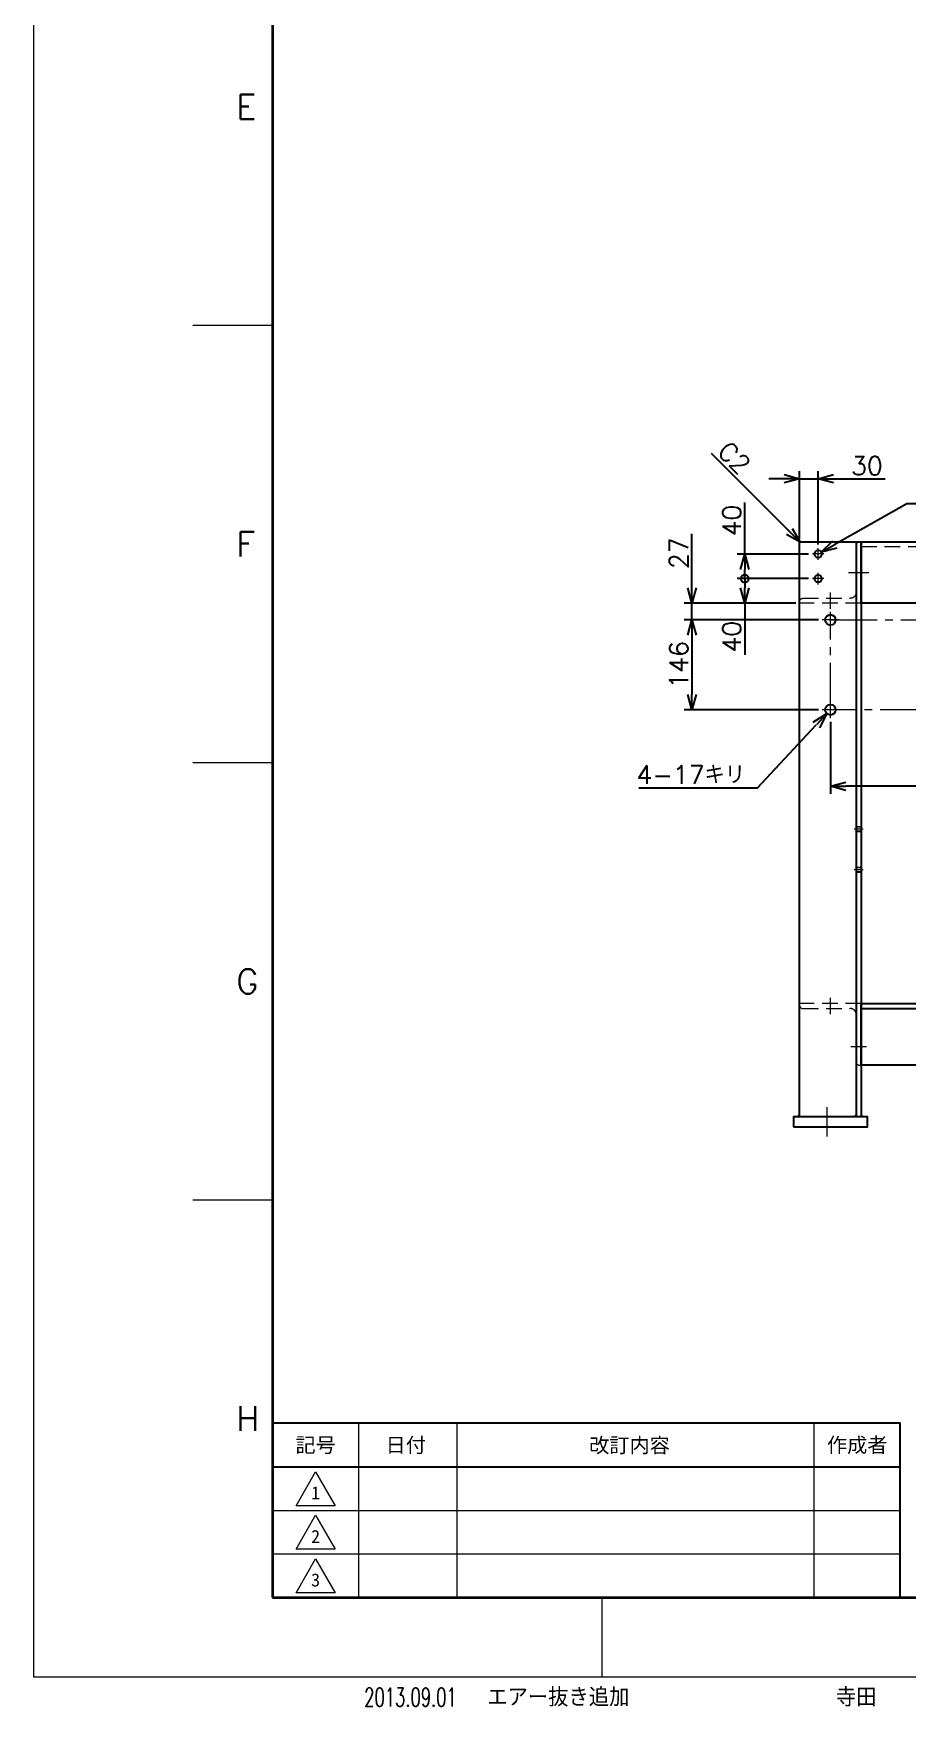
# Model space of a CAD drawing. Header units: millimetres. Extents: x 0 to 17034, y -48 to 5829.
# Drawn here: x 8752 to 10172, y -48 to 2669 of the extents above; entities that cross this region are included whole.
import ezdxf
from ezdxf.enums import TextEntityAlignment as Align

# ---------------------------------------------------------------- set-up
doc = ezdxf.new("R2010")
doc.units = ezdxf.units.MM
doc.header["$LTSCALE"] = 4
doc.header["$PDMODE"] = 99
doc.header["$PDSIZE"] = 1
doc.linetypes.add('CENTER2', pattern=[28.575, 19.05, -3.175, 3.175, -3.175])
doc.linetypes.add('HIDDEN', pattern=[9.525, 6.35, -3.175])
for name, color, linetype, lineweight in [('04_HIDDEN', 2, 'HIDDEN', 13), ('05_CENTER', 4, 'CENTER2', 13), ('08_DIM', 3, 'Continuous', 13), ('90_FRAME', 5, 'Continuous', 35)]:
    doc.layers.add(name, color=color, linetype=linetype, lineweight=lineweight)
doc.layers.add('91_BLANK', color=5, linetype='Continuous', lineweight=0, plot=False)
doc.styles.add('KSS_TXT', font='txt.shx', dxfattribs={"bigfont": 'extfont2.shx'})
doc.styles.add('MS_G', font='MS Gothic.ttf')
doc.styles.get("Standard").update_dxf_attribs({"font": 'txt.shx', "bigfont": 'extfont2.shx'})
doc.styles.add('表題用', font='MS PGothic.ttf')
doc.dimstyles.new('KSS_DIM', dxfattribs={"dimscale": 10, "dimtxt": 3, "dimasz": 2.5, "dimexe": 1.25, "dimexo": 0.625, "dimtad": 1, "dimdsep": 46, "dimtxsty": 'KSS_TXT', "dimblk": 'OPEN30', "dimcen": 0, "dimazin": 2, "dimtfac": 0.75, "dimtmove": 0, "dimatfit": 3, "dimldrblk": 'OPEN30', "dimfxl": 1.25, "dimtolj": 1, "dimarcsym": 0})
doc.dimstyles.new('KSS_DIM$3', dxfattribs={"dimscale": 10, "dimtxt": 3, "dimasz": 2.5, "dimexe": 1.25, "dimexo": 0.625, "dimtad": 1, "dimtih": 1, "dimtoh": 1, "dimdsep": 46, "dimtxsty": 'KSS_TXT', "dimblk": 'OPEN30', "dimcen": 0, "dimazin": 2, "dimtfac": 0.75, "dimtofl": 0, "dimtmove": 0, "dimatfit": 3, "dimldrblk": 'OPEN30', "dimfxl": 1.25, "dimtolj": 1, "dimarcsym": 0})

# ---------------------------------------------------------------- blocks, each defined once
blk = doc.blocks.new('A$C448B04A9_1')
at = {"color": 0}
for p, q in [((3, 100), (0, 100)), ((0, 0), (0, 100)), ((8, 18), (8, 95)), ((0, 0), (100, 0)), ((95, 8), (18, 8)), ((100, 3), (100, 0))]:
    blk.add_line(p, q, dxfattribs=at)
for centre, radius, start, end in [((3, 95), 5, 0, 90), ((18, 18), 10, 180, 270), ((95, 3), 5, 0, 90)]:
    blk.add_arc(centre, radius, start, end, dxfattribs=at)
blk = doc.blocks.new('_Open30')
at = {"color": 0, "linetype": 'ByBlock', "lineweight": -2}
for p, q in [((-1, 0.27), (0, 0)), ((0, 0), (-1, -0.27)), ((0, 0), (-1, 0))]:
    blk.add_line(p, q, dxfattribs=at)
blk = doc.blocks.new('*D86')
at = {"layer": '08_DIM', "color": 0, "lineweight": -2, "transparency": 16777216}
for p, q in [((10027.2, 1716.4), (9809.3, 1716.4)), ((9821.8, 1691.4), (9821.8, 1595.4)), ((10027.2, 1570.4), (9809.3, 1570.4))]:
    blk.add_line(p, q, dxfattribs=at)
at = {"layer": 'Defpoints', "color": 0, "transparency": 16777216}
for p in [(10033.4, 1716.4), (9821.8, 1570.4), (10033.4, 1570.4)]:
    blk.add_point(p, dxfattribs=at)
at = {"layer": '08_DIM', "color": 0, "lineweight": -2, "transparency": 16777216, "xscale": 25, "yscale": 25, "zscale": 25}
for p, rotation in [((9821.8, 1716.4), 90), ((9821.8, 1570.4), 270)]:
    blk.add_blockref('_Open30', p, dxfattribs=dict(at, rotation=rotation))
at = {"layer": '08_DIM', "color": 0, "transparency": 16777216, "insert": (9800.6, 1643.4), "char_height": 30, "attachment_point": 5, "rotation": 90, "style": 'KSS_TXT'}
blk.add_mtext('\\A1;146', dxfattribs=at)
blk = doc.blocks.new('*D87')
at = {"layer": '08_DIM', "color": 0, "lineweight": -2, "transparency": 16777216}
for p, q in [((9821.8, 1768.4), (9821.8, 1855.9)), ((9990.5, 1743.4), (9809.3, 1743.4)), ((9821.8, 1716.4), (9821.8, 1743.4)), ((10027.2, 1716.4), (9809.3, 1716.4)), ((9821.8, 1691.4), (9821.8, 1666.4))]:
    blk.add_line(p, q, dxfattribs=at)
at = {"layer": 'Defpoints', "color": 0, "transparency": 16777216}
for p in [(9821.8, 1743.4), (9996.8, 1743.4), (10033.4, 1716.4)]:
    blk.add_point(p, dxfattribs=at)
at = {"layer": '08_DIM', "color": 0, "lineweight": -2, "transparency": 16777216, "xscale": 25, "yscale": 25, "zscale": 25}
for p, rotation in [((9821.8, 1743.4), 270), ((9821.8, 1716.4), 90)]:
    blk.add_blockref('_Open30', p, dxfattribs=dict(at, rotation=rotation))
at = {"layer": '08_DIM', "color": 0, "transparency": 16777216, "insert": (9800.6, 1824.7), "char_height": 30, "attachment_point": 5, "rotation": 90, "style": 'KSS_TXT'}
blk.add_mtext('\\A1;27', dxfattribs=at)
blk = doc.blocks.new('*D88')
at = {"layer": '08_DIM', "color": 0, "lineweight": -2, "transparency": 16777216}
for p, q in [((9928.2, 1443.8), (10023.9, 1546)), ((9735.4, 1443.8), (9928.2, 1443.8))]:
    blk.add_line(p, q, dxfattribs=at)
at = {"layer": 'Defpoints', "color": 0, "transparency": 16777216}
for p in [(10052.6, 1576.6), (10041, 1564.2)]:
    blk.add_point(p, dxfattribs=at)
at = {"layer": '08_DIM', "color": 0, "lineweight": -2, "transparency": 16777216, "xscale": 25, "yscale": 25, "zscale": 25, "rotation": 46.87313186269787}
blk.add_blockref('_Open30', (10041, 1564.2), dxfattribs=at)
at = {"layer": '08_DIM', "color": 0, "transparency": 16777216, "insert": (9819.9, 1465), "char_height": 30, "attachment_point": 5, "style": 'KSS_TXT'}
blk.add_mtext('\\A1;4-17キリ', dxfattribs=at)
blk = doc.blocks.new('*D89')
at = {"layer": '08_DIM', "color": 0, "lineweight": -2, "transparency": 16777216}
blk.add_line((9980.1, 1860.1), (9853.4, 1986.8), dxfattribs=at)
at = {"layer": 'Defpoints', "color": 0, "transparency": 16777216}
for p in [(9788.8, 2051.4), (9788.8, 2051.4), (9997.8, 1842.4)]:
    blk.add_point(p, dxfattribs=at)
at = {"layer": '08_DIM', "color": 0, "lineweight": -2, "transparency": 16777216, "xscale": 25, "yscale": 25, "zscale": 25, "rotation": 315.0000000000003}
blk.add_blockref('_Open30', (9997.8, 1842.4), dxfattribs=at)
at = {"layer": '08_DIM', "color": 0, "transparency": 16777216, "insert": (9890.5, 1979.7), "char_height": 30, "attachment_point": 5, "rotation": 315, "style": 'KSS_TXT'}
blk.add_mtext('\\A1;C2', dxfattribs=at)
blk = doc.blocks.new('*D91')
at = {"layer": '08_DIM', "color": 0, "lineweight": -2, "transparency": 16777216}
for p, q in [((10011.2, 1783.4), (9895.1, 1783.4)), ((9907.6, 1783.4), (9907.6, 1768.4)), ((9990.5, 1743.4), (9895.1, 1743.4)), ((9907.6, 1743.4), (9907.6, 1659.7))]:
    blk.add_line(p, q, dxfattribs=at)
at = {"layer": 'Defpoints', "color": 0, "transparency": 16777216}
for p in [(10017.4, 1783.4), (9907.6, 1743.4), (9996.8, 1743.4)]:
    blk.add_point(p, dxfattribs=at)
at = {"layer": '08_DIM', "color": 0, "lineweight": -2, "transparency": 16777216, "xscale": 25, "yscale": 25, "zscale": 25, "rotation": 270}
blk.add_blockref('_Open30', (9907.6, 1743.4), dxfattribs=at)
at = {"layer": '08_DIM', "color": 0, "transparency": 16777216, "insert": (9886.4, 1689.1), "char_height": 30, "attachment_point": 5, "rotation": 90, "style": 'KSS_TXT'}
blk.add_mtext('\\A1;40', dxfattribs=at)
blk = doc.blocks.new('_None')
blk = doc.blocks.new('_DotSmall')
at = {"color": 0, "linetype": 'ByBlock', "const_width": 0.5}
blk.add_lwpolyline([(-0.0625, 0, 1), (0.0625, 0, 1)], format="xyb", close=True, dxfattribs=at)
blk = doc.blocks.new('*D92')
at = {"layer": '08_DIM', "color": 0, "lineweight": -2, "transparency": 16777216}
for p, q in [((9907.6, 1823.4), (9907.6, 1907.2)), ((10011.2, 1823.4), (9895.1, 1823.4)), ((9907.6, 1783.4), (9907.6, 1798.4)), ((10011.2, 1783.4), (9895.1, 1783.4))]:
    blk.add_line(p, q, dxfattribs=at)
at = {"layer": 'Defpoints', "color": 0, "transparency": 16777216}
for p in [(9907.6, 1823.4), (10017.4, 1823.4), (10017.4, 1783.4)]:
    blk.add_point(p, dxfattribs=at)
at = {"layer": '08_DIM', "color": 0, "lineweight": -2, "transparency": 16777216, "xscale": 25, "yscale": 25, "zscale": 25}
for name, p, rotation in [('_Open30', (9907.6, 1823.4), 90), ('_DotSmall', (9907.6, 1783.4), 270)]:
    blk.add_blockref(name, p, dxfattribs=dict(at, rotation=rotation))
at = {"layer": '08_DIM', "color": 0, "transparency": 16777216, "insert": (9886.4, 1877.8), "char_height": 30, "attachment_point": 5, "rotation": 90, "style": 'KSS_TXT'}
blk.add_mtext('\\A1;40', dxfattribs=at)
blk = doc.blocks.new('*D93')
at = {"layer": '08_DIM', "color": 0, "lineweight": -2, "transparency": 16777216}
for p, q in [((9996.8, 1847.7), (9996.8, 1958)), ((10026.8, 1839), (10026.8, 1958)), ((9971.8, 1945.5), (9946.8, 1945.5)), ((9996.8, 1945.5), (10026.8, 1945.5)), ((10051.8, 1945.5), (10135.5, 1945.5))]:
    blk.add_line(p, q, dxfattribs=at)
at = {"layer": 'Defpoints', "color": 0, "transparency": 16777216}
for p in [(10026.8, 1945.5), (9996.8, 1841.4), (10026.8, 1832.8)]:
    blk.add_point(p, dxfattribs=at)
at = {"layer": '08_DIM', "color": 0, "lineweight": -2, "transparency": 16777216, "xscale": 25, "yscale": 25, "zscale": 25}
blk.add_blockref('_Open30', (9996.8, 1945.5), dxfattribs=at)
at = {"layer": '08_DIM', "color": 0, "lineweight": -2, "transparency": 16777216, "xscale": 25, "yscale": 25, "zscale": 25, "rotation": 180}
blk.add_blockref('_Open30', (10026.8, 1945.5), dxfattribs=at)
at = {"layer": '08_DIM', "color": 0, "transparency": 16777216, "insert": (10106.1, 1966.7), "char_height": 30, "attachment_point": 5, "style": 'KSS_TXT'}
blk.add_mtext('\\A1;30', dxfattribs=at)
blk = doc.blocks.new('*D96')
at = {"layer": '08_DIM', "color": 0, "lineweight": -2, "transparency": 16777216}
for p, q in [((10171.2, 1904.7), (10053.8, 1838.6)), ((10364, 1904.7), (10171.2, 1904.7))]:
    blk.add_line(p, q, dxfattribs=at)
at = {"layer": 'Defpoints', "color": 0, "transparency": 16777216}
for p in [(10021.5, 1820.5), (10032, 1826.4)]:
    blk.add_point(p, dxfattribs=at)
at = {"layer": '08_DIM', "color": 0, "lineweight": -2, "transparency": 16777216, "xscale": 25, "yscale": 25, "zscale": 25, "rotation": 209.3523957356908}
blk.add_blockref('_Open30', (10032, 1826.4), dxfattribs=at)
at = {"layer": '08_DIM', "color": 0, "transparency": 16777216, "insert": (10279.5, 1925.9), "char_height": 30, "attachment_point": 5, "style": 'KSS_TXT'}
blk.add_mtext('\\A1;2-12キリ', dxfattribs=at)
blk = doc.blocks.new('*D156')
at = {"layer": '08_DIM', "color": 0, "lineweight": -2, "transparency": 16777216}
for p, q in [((10046.8, 1550.9), (10046.8, 1433.8)), ((12146.8, 1550.9), (12146.8, 1433.8)), ((12121.8, 1446.3), (10071.8, 1446.3))]:
    blk.add_line(p, q, dxfattribs=at)
at = {"layer": 'Defpoints', "color": 0, "transparency": 16777216}
for p in [(10046.8, 1557.1), (12146.8, 1557.1), (10046.8, 1446.3)]:
    blk.add_point(p, dxfattribs=at)
at = {"layer": '08_DIM', "color": 0, "lineweight": -2, "transparency": 16777216, "xscale": 25, "yscale": 25, "zscale": 25, "rotation": 180}
blk.add_blockref('_Open30', (10046.8, 1446.3), dxfattribs=at)
at = {"layer": '08_DIM', "color": 0, "lineweight": -2, "transparency": 16777216, "xscale": 25, "yscale": 25, "zscale": 25}
blk.add_blockref('_Open30', (12146.8, 1446.3), dxfattribs=at)
at = {"layer": '08_DIM', "color": 0, "transparency": 16777216, "insert": (11096.8, 1467.6), "char_height": 30, "attachment_point": 5, "style": 'KSS_TXT'}
blk.add_mtext('\\A1;2100', dxfattribs=at)

msp = doc.modelspace()

# ---------------------------------------------------------------- linework, layer by layer
at = {"color": 0}
for p, q in [((10088.768, 1843.428), (10088.768, 909.428)), ((10096.768, 1085.428), (12096.768, 1085.428))]:
    msp.add_line(p, q, dxfattribs=at)
for points in [[(9998.768, 1843.428), (10096.768, 1843.428), (10096.768, 909.428), (9996.768, 909.428), (9996.768, 1841.428)], [(10096.768, 1843.428), (12096.768, 1843.428), (12096.768, 1743.428), (10096.768, 1743.428)], [(10096.768, 1093.428), (12096.768, 1093.428), (12096.768, 993.428), (10096.768, 993.428)], [(9986.768, 893.428), (10106.768, 893.428), (10106.768, 909.428), (9986.768, 909.428)]]:
    msp.add_lwpolyline(points, close=True, dxfattribs=at)
for centre, radius in [((10026.768, 1823.426), 6), ((10026.768, 1783.426), 6), ((10046.768, 1716.428), 8.5), ((10046.768, 1570.428), 8.5)]:
    msp.add_circle(centre, radius, dxfattribs=at)
at = {"layer": '04_HIDDEN'}
for p, q in [((10096.768, 1835.428), (12096.768, 1835.428)), ((10096.768, 1380.428), (10088.768, 1380.428)), ((10096.768, 1379.678), (10088.768, 1379.678)), ((10096.768, 1373.178), (10088.768, 1373.178)), ((10096.768, 1372.428), (10088.768, 1372.428)), ((10096.768, 1314.428), (10088.768, 1314.428)), ((10096.768, 1313.678), (10088.768, 1313.678)), ((10096.768, 1307.178), (10088.768, 1307.178)), ((10096.768, 1306.428), (10088.768, 1306.428))]:
    msp.add_line(p, q, dxfattribs=at)
at = {"layer": '05_CENTER'}
for p, q in [((10036.109, 1823.426), (10017.427, 1823.426)), ((10026.768, 1814.085), (10026.768, 1832.768)), ((10076.27, 1793.428), (10109.26, 1793.428)), ((10036.109, 1783.426), (10017.427, 1783.426)), ((10026.768, 1774.085), (10026.768, 1792.768)), ((10046.768, 1734.117), (10046.768, 1760.774)), ((10060.097, 1716.428), (10033.44, 1716.428)), ((10046.768, 1703.1), (10046.768, 1729.757)), ((10046.768, 1557.1), (10046.768, 1583.757)), ((10060.097, 1570.428), (10033.44, 1570.428)), ((10100.158, 1376.428), (10085.379, 1376.428)), ((10100.158, 1310.428), (10085.379, 1310.428)), ((10046.768, 1076.117), (10046.768, 1102.774)), ((10079.75, 1023.428), (10105.428, 1023.428)), ((10041.768, 877.373), (10041.768, 925.022))]:
    msp.add_line(p, q, dxfattribs=at)
msp.add_lwpolyline([(10046.768, 1716.428), (12146.768, 1716.428), (12146.768, 1570.428), (10046.768, 1570.428)], close=True, dxfattribs=at)
at = {"layer": '08_DIM'}
for points in [[(9996.768, 909.428), (9992.768, 909.428), (9996.768, 913.428), (9996.768, 913.428)], [(10088.768, 909.428), (10084.768, 909.428), (10088.768, 913.428), (10088.768, 913.428)], [(10096.768, 909.428), (10100.768, 909.428), (10096.768, 913.428), (10096.768, 913.428)]]:
    msp.add_lwpolyline(points, close=True, dxfattribs=at)
at = {"layer": '90_FRAME', "color": 4, "lineweight": 13}
for p, q in [((9140.373, 2194.337), (9010.754, 2194.337)), ((9140.373, 1484.365), (9010.754, 1484.365)), ((9140.373, 774.393), (9010.754, 774.393)), ((9675.668, 0), (9675.668, 129.04))]:
    msp.add_line(p, q, dxfattribs=at)
at = {"layer": '90_FRAME', "color": 0, "lineweight": 13}
for p, q in [((9280.373, 129.04), (9280.373, 411.897)), ((9440.373, 129.04), (9440.373, 411.897)), ((10020.373, 129.04), (10020.373, 411.897)), ((9140.373, 270.468), (10160.373, 270.468)), ((9140.373, 199.754), (10160.373, 199.754))]:
    msp.add_line(p, q, dxfattribs=at)
at = {"layer": '90_FRAME', "color": 0, "lineweight": 25}
msp.add_line((9140.373, 341.183), (10160.373, 341.183), dxfattribs=at)
at = {"layer": '90_FRAME'}
msp.add_lwpolyline([(9140.373, 129.04), (16904.303, 129.04), (16904.303, 5679.579), (9140.373, 5679.579)], close=True, dxfattribs=at)
at = {"layer": '90_FRAME', "color": 0, "lineweight": 25}
msp.add_lwpolyline([(9140.373, 129.04), (10160.373, 129.04), (10160.373, 411.897), (9140.373, 411.897)], close=True, dxfattribs=at)
at = {"layer": '90_FRAME', "color": 0, "lineweight": 13}
for points in [[(9178.551, 277.979), (9210.373, 333.095), (9242.194, 277.979), (9178.551, 277.979)], [(9178.551, 207.265), (9210.373, 262.381), (9242.194, 207.265), (9178.551, 207.265)], [(9178.551, 136.55), (9210.373, 191.667), (9242.194, 136.55), (9178.551, 136.55)]]:
    msp.add_lwpolyline(points, dxfattribs=at)
at = {"layer": '91_BLANK'}
msp.add_lwpolyline([(8751.914, 0), (17033.922, 0), (17033.922, 5829.198), (8751.914, 5829.198)], close=True, dxfattribs=at)

# ---------------------------------------------------------------- block references
at = {"layer": '04_HIDDEN', "xscale": -1}
msp.add_blockref('A$C448B04A9_1', (10096.768, 1743.428), dxfattribs=at)
at = {"layer": '04_HIDDEN', "rotation": 180}
msp.add_blockref('A$C448B04A9_1', (10096.768, 1093.428), dxfattribs=at)

# ---------------------------------------------------------------- texts
at = {"layer": '90_FRAME', "color": 0, "lineweight": 13, "style": 'KSS_TXT'}
for s, p in [('E', (9081.487, 2549.323)), ('F', (9081.487, 1839.351)), ('G', (9081.487, 1129.379)), ('H', (9081.487, 419.407))]:
    msp.add_text(s, height=40, dxfattribs=at).set_placement(p, align=Align.MIDDLE_LEFT)
at = {"layer": '90_FRAME', "color": 0, "style": '表題用'}
for s, p in [('記号', (9210.373, 376.54)), ('日付', (9356.938, 376.54)), ('作成者', (10090.373, 376.54))]:
    msp.add_text(s, height=24, dxfattribs=at).set_placement(p, align=Align.MIDDLE_CENTER)
msp.add_text('改訂内容', height=24, dxfattribs=at).set_placement((9720.373, 376.54), align=Align.MIDDLE)
at = {"layer": '90_FRAME', "color": 0, "lineweight": 13, "style": 'MS_G'}
for s, p in [('1', (9210.373, 298.754)), ('2', (9210.373, 228.04)), ('3', (9210.373, 157.325))]:
    msp.add_text(s, height=21.214, dxfattribs=at).set_placement(p, align=Align.MIDDLE)
at = {"layer": '90_FRAME', "color": 3, "lineweight": 13, "width": 0.65}
msp.add_text('2013.09.01', height=30, dxfattribs=at).set_placement((9289.333, -47.997))
at = {"layer": '90_FRAME', "color": 3, "lineweight": 13}
for s, p in [('エアー抜き追加', (9489.25, -47.997)), ('寺田', (10055.616, -47.997))]:
    msp.add_text(s, height=30, dxfattribs=at).set_placement(p)

# ---------------------------------------------------------------- dimensions: what is measured, and where the dimension line sits
at = {"layer": '08_DIM'}
dim = msp.add_linear_dim(base=(9788.776, 2051.42), p1=(9997.768, 1842.428), p2=(9788.776, 2051.42), angle=135, text='C2', dimstyle='KSS_DIM', override={"dimse1": 1, "dimse2": 1, "dimsd2": 1, "dimarcsym": 1}, dxfattribs=at)
dim.commit()
dim.dimension.update_dxf_attribs({"geometry": '*D89', "text_midpoint": (9875.522, 1964.675), "dimtype": 161})
dim = msp.add_linear_dim(base=(10026.768, 1945.47), p1=(9996.768, 1841.428), p2=(10026.768, 1832.768), dimstyle='KSS_DIM', dxfattribs=at)
dim.commit()
dim.dimension.update_dxf_attribs({"geometry": '*D93', "text_midpoint": (10106.143, 1966.72)})
for p1, p2, text, override, picture, middle in [((10021.539, 1820.485), (10031.998, 1826.368), '2-<>キリ', {"dimpost": '<>', "dimtix": 1}, '*D96', (10279.472, 1904.664)), ((10052.579, 1576.632), (10040.958, 1564.225), '4-<>キリ', {"dimpost": '<>', "dimtix": 1, "dimarcsym": 1}, '*D88', (9819.909, 1443.799))]:
    dim = msp.add_diameter_dim_2p(p1=p1, p2=p2, text=text, dimstyle='KSS_DIM$3', override=override, dxfattribs=at)
    dim.commit()
    dim.dimension.update_dxf_attribs({"geometry": picture, "text_midpoint": middle, "dimtype": 163})
for base, p1, p2, override, picture, middle in [((9907.643, 1823.426), (10017.427, 1783.426), (10017.427, 1823.426), {"dimblk1": 'DotSmall', "dimblk2": 'Open30', "dimsah": 1, "dimarcsym": 1}, '*D92', (9886.393, 1877.801)), ((9821.82, 1743.428), (10033.44, 1716.428), (9996.768, 1743.428), {"dimarcsym": 1}, '*D87', (9800.57, 1824.678)), ((9907.643, 1743.428), (10017.427, 1783.426), (9996.768, 1743.428), {"dimblk1": 'None', "dimblk2": 'Open30', "dimsah": 1, "dimarcsym": 1}, '*D91', (9886.393, 1689.053)), ((9821.82, 1570.428), (10033.44, 1716.428), (10033.44, 1570.428), {"dimarcsym": 1}, '*D86', (9800.57, 1643.428))]:
    dim = msp.add_linear_dim(base=base, p1=p1, p2=p2, angle=90, dimstyle='KSS_DIM', override=override, dxfattribs=at)
    dim.commit()
    dim.dimension.update_dxf_attribs({"geometry": picture, "text_midpoint": middle})
dim = msp.add_linear_dim(base=(10046.768, 1446.344), p1=(12146.768, 1557.1), p2=(10046.768, 1557.1), dimstyle='KSS_DIM', override={"dimarcsym": 1}, dxfattribs=at)
dim.commit()
dim.dimension.update_dxf_attribs({"geometry": '*D156', "text_midpoint": (11096.768, 1467.594)})

doc.saveas('drawing.dxf')
